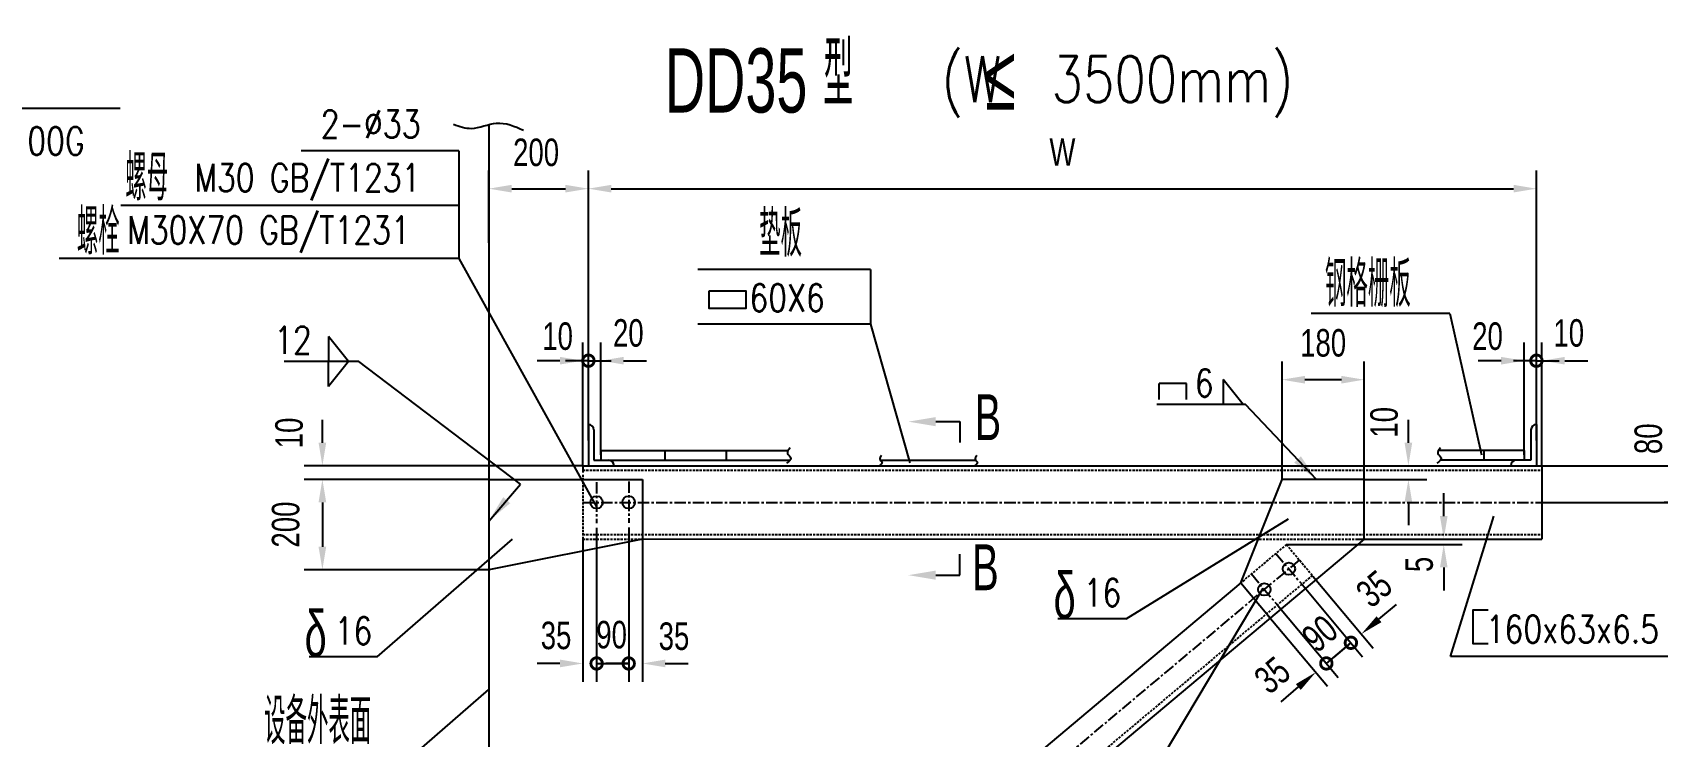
# Model space of a CAD drawing. Extents: x 148 to 221443, y -36682 to 6758.
# Drawn here: x 176771 to 180319, y -19634 to -18098 of the extents above; entities that cross this region are included whole.
import ezdxf
from ezdxf.enums import TextEntityAlignment as Align

# ---------------------------------------------------------------- set-up
doc = ezdxf.new("R2010")
doc.units = 0
doc.header["$LTSCALE"] = 10
doc.header["$MEASUREMENT"] = 0
for name, pattern in [('CENTERX2', [4, 2.5, -0.5, 0.5, -0.5]), ('HIDDENX2', [0.75, 0.5, -0.25]), ('PHANTOM', [2.5, 1.25, -0.25, 0.25, -0.25, 0.25, -0.25])]:
    doc.linetypes.add(name, pattern=pattern)
for name, color, linetype in [('2', 4, 'Continuous'), ('3', 255, 'Continuous'), ('6', 4, 'PHANTOM'), ('9', 6, 'Continuous'), ('CENTER', 1, 'CENTERX2'), ('WHITE', 7, 'Continuous')]:
    doc.layers.add(name, color=color, linetype=linetype)
doc.styles.add('HZ', font='ROMS.SHX', dxfattribs={"width": 0.75, "bigfont": 'GBCBIG.SHX'})
doc.styles.get("Standard").update_dxf_attribs({"font": 'wison_e.shx', "width": 0.75, "bigfont": 'wison_c.shx'})
doc.styles.add('XW', font='ROMANS.shx', dxfattribs={"width": 0.85})
doc.dimstyles.new('DIM1', dxfattribs={"dimscale": 20, "dimtxt": 3, "dimasz": 2.5, "dimexe": 2, "dimexo": 0, "dimgap": 1, "dimtad": 0, "dimdec": 0, "dimzin": 0, "dimdsep": 46, "dimtxsty": 'Standard', "dimcen": 2, "dimclrd": 3, "dimclre": 3, "dimclrt": 3, "dimadec": 0, "dimazin": 0, "dimtfac": 0.666667, "dimtdec": 0, "dimtofl": 0, "dimtmove": 2, "dimatfit": 1, "dimfxl": 2, "dimtvp": 1.333333, "dimtolj": 1, "dimtzin": 0, "dimarcsym": 0})

# ---------------------------------------------------------------- blocks, each defined once
blk = doc.blocks.new('*D1732')
at = {"layer": '2', "color": 3, "lineweight": -2}
blk.add_arc((177852.1, -17621.5), 327.1, 48.4459, 81.2333, dxfattribs=at)
at = {"layer": '2', "color": 3}
for points in [[(177902.6, -17289.9), (177901.3, -17306.5), (177852.1, -17294.4)], [(178063.1, -17382.5), (178075.1, -17370.9), (178103.9, -17412.6)]]:
    blk.add_solid(points, dxfattribs=at)
at = {"layer": 'Defpoints', "color": 0}
for p in [(177852.1, -15999.7), (178708.8, -16910.7), (178032.9, -17348.8), (178021.4, -17481), (177852.1, -18140.1)]:
    blk.add_point(p, dxfattribs=at)
at = {"layer": '2', "color": 3, "insert": (178025.2, -17253), "char_height": 60, "attachment_point": 5, "rotation": 334.8396}
blk.add_mtext('\\A1;50%%d', dxfattribs=at)
blk = doc.blocks.new('*D1733')
at = {"layer": '2', "color": 3, "lineweight": -2}
for p, q in [((179775.5, -18992.9), (179775.5, -18942.9)), ((179606.9, -19042.9), (179815.5, -19042.9)), ((179679.1, -19072.9), (179815.5, -19072.9)), ((179775.5, -19122.9), (179775.5, -19172.9))]:
    blk.add_line(p, q, dxfattribs=at)
at = {"layer": '2', "color": 3}
for points in [[(179767.1, -18992.9), (179783.8, -18992.9), (179775.5, -19042.9)], [(179783.8, -19122.9), (179767.1, -19122.9), (179775.5, -19072.9)]]:
    blk.add_solid(points, dxfattribs=at)
at = {"layer": 'Defpoints', "color": 0}
for p in [(179606.9, -19042.9), (179775.5, -19042.9), (179679.1, -19072.9)]:
    blk.add_point(p, dxfattribs=at)
at = {"layer": '2', "color": 3, "insert": (179722.7, -18948.3), "char_height": 60, "attachment_point": 5, "rotation": 90}
blk.add_mtext('\\A1;10', dxfattribs=at)
blk = doc.blocks.new('*D1734')
at = {"layer": '2', "color": 3, "lineweight": -2}
for p, q in [((179852.7, -19152.9), (179852.7, -19102.9)), ((179509.2, -19214.9), (179892.7, -19214.9)), ((179663.5, -19202.9), (179892.7, -19202.9)), ((179852.7, -19264.9), (179852.7, -19314.9))]:
    blk.add_line(p, q, dxfattribs=at)
at = {"layer": '2', "color": 3}
for points in [[(179844.4, -19152.9), (179861, -19152.9), (179852.7, -19202.9)], [(179861, -19264.9), (179844.4, -19264.9), (179852.7, -19214.9)]]:
    blk.add_solid(points, dxfattribs=at)
at = {"layer": 'Defpoints', "color": 0}
for p in [(179509.2, -19214.9), (179663.5, -19202.9), (179852.7, -19202.9)]:
    blk.add_point(p, dxfattribs=at)
at = {"layer": '2', "color": 3, "insert": (179799.3, -19258.3), "char_height": 60, "attachment_point": 5, "rotation": 90}
blk.add_mtext('\\A1;5', dxfattribs=at)
blk = doc.blocks.new('_DotSmall')
at = {"layer": 'WHITE', "color": 0, "const_width": 0.5}
blk.add_lwpolyline([(-0.0625, 0, 1), (0.0625, 0, 1)], format="xyb", close=True, dxfattribs=at)
blk = doc.blocks.new('*D1735')
at = {"layer": '2', "color": 3, "lineweight": -2}
for p, q in [((179567, -19283.8), (179698.6, -19440.7)), ((179544, -19303.1), (179675.6, -19460)), ((179711.2, -19377.9), (179749.5, -19345.8)), ((179649.9, -19429.3), (179611.6, -19461.5))]:
    blk.add_line(p, q, dxfattribs=at)
at = {"layer": '2', "color": 3}
blk.add_solid([(179705.9, -19371.5), (179716.6, -19384.3), (179672.9, -19410)], dxfattribs=at)
at = {"layer": 'Defpoints', "color": 0}
for p in [(179567, -19283.8), (179544, -19303.1), (179672.9, -19410)]:
    blk.add_point(p, dxfattribs=at)
at = {"layer": '2', "color": 3, "lineweight": -2, "xscale": 50, "yscale": 50, "zscale": 50, "rotation": 39.99999999977852}
blk.add_blockref('_DotSmall', (179649.9, -19429.3), dxfattribs=at)
at = {"layer": '2', "color": 3, "insert": (179700.8, -19311.8), "char_height": 60, "attachment_point": 5, "rotation": 40}
blk.add_mtext('\\A1;35', dxfattribs=at)
blk = doc.blocks.new('*D1736')
at = {"layer": '2', "color": 3, "lineweight": -2}
for p, q in [((177985, -18987.9), (177985, -18398.6)), ((180055, -18987.9), (180055, -18398.6)), ((178035, -18438.6), (180005, -18438.6))]:
    blk.add_line(p, q, dxfattribs=at)
at = {"layer": '2', "color": 3}
for points in [[(178035, -18430.2), (178035, -18446.9), (177985, -18438.6)], [(180005, -18446.9), (180005, -18430.2), (180055, -18438.6)]]:
    blk.add_solid(points, dxfattribs=at)
at = {"layer": 'Defpoints', "color": 0}
for p in [(180055, -18438.6), (177985, -18987.9), (180055, -18987.9)]:
    blk.add_point(p, dxfattribs=at)
at = {"layer": '2', "color": 3, "insert": (179020, -18358.6), "char_height": 60, "attachment_point": 5}
blk.add_mtext('\\A1;W', dxfattribs=at)
blk = doc.blocks.new('*D1737')
at = {"layer": '2', "color": 3, "lineweight": -2}
for p, q in [((178073, -19177.6), (178073, -19514.4)), ((178103, -19202.9), (178103, -19514.4)), ((178073, -19474.4), (178023, -19474.4)), ((178153, -19474.4), (178203, -19474.4))]:
    blk.add_line(p, q, dxfattribs=at)
at = {"layer": '2', "color": 3}
blk.add_solid([(178153, -19466), (178153, -19482.7), (178103, -19474.4)], dxfattribs=at)
at = {"layer": 'Defpoints', "color": 0}
for p in [(178073, -19177.6), (178103, -19202.9), (178103, -19474.4)]:
    blk.add_point(p, dxfattribs=at)
at = {"layer": '2', "color": 3, "lineweight": -2, "xscale": 50, "yscale": 50, "zscale": 50}
blk.add_blockref('_DotSmall', (178073, -19474.4), dxfattribs=at)
at = {"layer": '2', "color": 3, "insert": (178171.9, -19415.3), "char_height": 60, "attachment_point": 5}
blk.add_mtext('\\A1;35', dxfattribs=at)
blk = doc.blocks.new('*D1738')
at = {"layer": '2', "color": 3, "lineweight": -2}
for p, q in [((178003, -19178.3), (178003, -19514.4)), ((178073, -19177.6), (178073, -19514.4)), ((178003, -19474.4), (178073, -19474.4))]:
    blk.add_line(p, q, dxfattribs=at)
at = {"layer": 'Defpoints', "color": 0}
for p in [(178003, -19178.3), (178073, -19177.6), (178073, -19474.4)]:
    blk.add_point(p, dxfattribs=at)
at = {"layer": '2', "color": 3, "lineweight": -2, "xscale": 50, "yscale": 50, "zscale": 50, "rotation": 180}
blk.add_blockref('_DotSmall', (178003, -19474.4), dxfattribs=at)
at = {"layer": '2', "color": 3, "lineweight": -2, "xscale": 50, "yscale": 50, "zscale": 50}
blk.add_blockref('_DotSmall', (178073, -19474.4), dxfattribs=at)
at = {"layer": '2', "color": 3, "insert": (178035.7, -19411.9), "char_height": 60, "attachment_point": 5}
blk.add_mtext('\\A1;90', dxfattribs=at)
blk = doc.blocks.new('*D1739')
at = {"layer": '2', "color": 3, "lineweight": -2}
for p, q in [((178003, -19178.3), (178003, -19514.4)), ((177973, -19202.9), (177973, -19514.4)), ((177923, -19474.4), (177873, -19474.4)), ((178003, -19474.4), (178053, -19474.4))]:
    blk.add_line(p, q, dxfattribs=at)
at = {"layer": '2', "color": 3}
blk.add_solid([(177923, -19482.7), (177923, -19466), (177973, -19474.4)], dxfattribs=at)
at = {"layer": 'Defpoints', "color": 0}
for p in [(178003, -19178.3), (177973, -19202.9), (178003, -19474.4)]:
    blk.add_point(p, dxfattribs=at)
at = {"layer": '2', "color": 3, "lineweight": -2, "xscale": 50, "yscale": 50, "zscale": 50, "rotation": 180}
blk.add_blockref('_DotSmall', (178003, -19474.4), dxfattribs=at)
at = {"layer": '2', "color": 3, "insert": (177914.4, -19413.6), "char_height": 60, "attachment_point": 5}
blk.add_mtext('\\A1;35', dxfattribs=at)
blk = doc.blocks.new('*D1740')
at = {"layer": '2', "color": 3, "lineweight": -2}
for p, q in [((177404.2, -18992.9), (177404.2, -18942.9)), ((177973, -19042.9), (177364.2, -19042.9)), ((177767.5, -19072.9), (177364.2, -19072.9)), ((177404.2, -19122.9), (177404.2, -19172.9))]:
    blk.add_line(p, q, dxfattribs=at)
at = {"layer": '2', "color": 3}
for points in [[(177395.8, -18992.9), (177412.5, -18992.9), (177404.2, -19042.9)], [(177412.5, -19122.9), (177395.8, -19122.9), (177404.2, -19072.9)]]:
    blk.add_solid(points, dxfattribs=at)
at = {"layer": 'Defpoints', "color": 0}
for p in [(177404.2, -19042.9), (177973, -19042.9), (177767.5, -19072.9)]:
    blk.add_point(p, dxfattribs=at)
at = {"layer": '2', "color": 3, "insert": (177331.6, -18971.5), "char_height": 60, "attachment_point": 5, "rotation": 90}
blk.add_mtext('\\A1;10', dxfattribs=at)
blk = doc.blocks.new('*D1741')
at = {"layer": '2', "color": 3, "lineweight": -2}
for p, q in [((177767.5, -19072.9), (177364.2, -19072.9)), ((177404.2, -19122.9), (177404.2, -19219.9)), ((177767.5, -19269.9), (177364.2, -19269.9))]:
    blk.add_line(p, q, dxfattribs=at)
at = {"layer": '2', "color": 3}
for points in [[(177412.5, -19122.9), (177395.8, -19122.9), (177404.2, -19072.9)], [(177395.8, -19219.9), (177412.5, -19219.9), (177404.2, -19269.9)]]:
    blk.add_solid(points, dxfattribs=at)
at = {"layer": 'Defpoints', "color": 0}
for p in [(177767.5, -19072.9), (177404.2, -19269.9), (177767.5, -19269.9)]:
    blk.add_point(p, dxfattribs=at)
at = {"layer": '2', "color": 3, "insert": (177324.2, -19171.4), "char_height": 60, "attachment_point": 5, "rotation": 90}
blk.add_mtext('\\A1;200', dxfattribs=at)
blk = doc.blocks.new('*D1742')
at = {"layer": '2', "color": 3, "lineweight": -2}
blk.add_arc((177767.5, -20733.8), 595.3, 44.8141, 85.1859, dxfattribs=at)
at = {"layer": '2', "color": 3}
for points in [[(177817.8, -20132.3), (177817.1, -20148.9), (177767.5, -20138.5)], [(178183.6, -20319.8), (178195.9, -20308.6), (178223.5, -20351.1)]]:
    blk.add_solid(points, dxfattribs=at)
at = {"layer": 'Defpoints', "color": 0}
for p in [(177767.5, -18703.9), (179101, -19614.9), (178094.6, -20236.4), (177951.4, -20579.5), (177767.5, -20844.2)]:
    blk.add_point(p, dxfattribs=at)
at = {"layer": '2', "color": 3, "insert": (178044.6, -20125.4), "char_height": 60, "attachment_point": 5, "rotation": 0.1}
blk.add_mtext('\\A1;50%%d', dxfattribs=at)
blk = doc.blocks.new('*D1748')
at = {"layer": '2', "color": 3, "lineweight": -2}
for p, q in [((179544, -19303.1), (179675.6, -19460)), ((179490.4, -19348.1), (179622, -19505)), ((179596.3, -19474.3), (179649.9, -19429.3))]:
    blk.add_line(p, q, dxfattribs=at)
at = {"layer": 'Defpoints', "color": 0}
for p in [(179544, -19303.1), (179490.4, -19348.1), (179649.9, -19429.3)]:
    blk.add_point(p, dxfattribs=at)
at = {"layer": '2', "color": 3, "lineweight": -2, "xscale": 50, "yscale": 50, "zscale": 50}
for p, rotation in [((179649.9, -19429.3), 39.9999999997845), ((179596.3, -19474.3), 219.9999999997845)]:
    blk.add_blockref('_DotSmall', p, dxfattribs=dict(at, rotation=rotation))
at = {"layer": '2', "color": 3, "insert": (179582.3, -19409.2), "char_height": 60, "attachment_point": 5, "rotation": 40}
blk.add_mtext('\\A1;90', dxfattribs=at)
blk = doc.blocks.new('*D1749')
at = {"layer": '2', "color": 3, "lineweight": -2}
for p, q in [((179467.4, -19367.4), (179599, -19524.2)), ((179490.4, -19348.1), (179622, -19505)), ((179596.3, -19474.3), (179634.6, -19442.2)), ((179535, -19525.7), (179496.7, -19557.9))]:
    blk.add_line(p, q, dxfattribs=at)
at = {"layer": '2', "color": 3}
blk.add_solid([(179540.4, -19532.1), (179529.7, -19519.4), (179573.3, -19493.6)], dxfattribs=at)
at = {"layer": 'Defpoints', "color": 0}
for p in [(179467.4, -19367.4), (179490.4, -19348.1), (179596.3, -19474.3)]:
    blk.add_point(p, dxfattribs=at)
at = {"layer": '2', "color": 3, "lineweight": -2, "xscale": 50, "yscale": 50, "zscale": 50, "rotation": 219.9999999997785}
blk.add_blockref('_DotSmall', (179596.3, -19474.3), dxfattribs=at)
at = {"layer": '2', "color": 3, "insert": (179478.4, -19500), "char_height": 60, "attachment_point": 5, "rotation": 40}
blk.add_mtext('\\A1;35', dxfattribs=at)
blk = doc.blocks.new('*D1750')
at = {"layer": '2', "color": 3, "lineweight": -2}
for p, q in [((177767.5, -18556.5), (177767.5, -18398.6)), ((177985, -18987.9), (177985, -18398.6)), ((177817.5, -18438.6), (177935, -18438.6))]:
    blk.add_line(p, q, dxfattribs=at)
at = {"layer": '2', "color": 3}
for points in [[(177817.5, -18430.2), (177817.5, -18446.9), (177767.5, -18438.6)], [(177935, -18446.9), (177935, -18430.2), (177985, -18438.6)]]:
    blk.add_solid(points, dxfattribs=at)
at = {"layer": 'Defpoints', "color": 0}
for p in [(177985, -18438.6), (177767.5, -18556.5), (177985, -18987.9)]:
    blk.add_point(p, dxfattribs=at)
at = {"layer": '2', "color": 3, "insert": (177870.8, -18359.7), "char_height": 60, "attachment_point": 5}
blk.add_mtext('\\A1;200', dxfattribs=at)
blk = doc.blocks.new('*D1751')
at = {"layer": '2', "color": 3, "lineweight": -2}
for p, q in [((177985, -18967.9), (177985, -18773.9)), ((178012, -19018.9), (178012, -18773.9)), ((177985, -18813.9), (177935, -18813.9)), ((178062, -18813.9), (178112, -18813.9))]:
    blk.add_line(p, q, dxfattribs=at)
at = {"layer": '2', "color": 3}
blk.add_solid([(178062, -18805.6), (178062, -18822.2), (178012, -18813.9)], dxfattribs=at)
at = {"layer": 'Defpoints', "color": 0}
for p in [(177985, -18813.9), (177985, -18967.9), (178012, -19018.9)]:
    blk.add_point(p, dxfattribs=at)
at = {"layer": '2', "color": 3, "lineweight": -2, "xscale": 50, "yscale": 50, "zscale": 50}
blk.add_blockref('_DotSmall', (177985, -18813.9), dxfattribs=at)
at = {"layer": '2', "color": 3, "insert": (178072.2, -18753.7), "char_height": 60, "attachment_point": 5}
blk.add_mtext('\\A1;20', dxfattribs=at)
blk = doc.blocks.new('*D1752')
at = {"layer": '2', "color": 3, "lineweight": -2}
for p, q in [((177973, -19042.9), (177973, -18773.9)), ((177985, -18967.9), (177985, -18773.9)), ((177923, -18813.9), (177873, -18813.9)), ((177985, -18813.9), (178035, -18813.9))]:
    blk.add_line(p, q, dxfattribs=at)
at = {"layer": '2', "color": 3}
blk.add_solid([(177923, -18822.2), (177923, -18805.6), (177973, -18813.9)], dxfattribs=at)
at = {"layer": 'Defpoints', "color": 0}
for p in [(177985, -18813.9), (177985, -18967.9), (177973, -19042.9)]:
    blk.add_point(p, dxfattribs=at)
at = {"layer": '2', "color": 3, "lineweight": -2, "xscale": 50, "yscale": 50, "zscale": 50, "rotation": 180}
blk.add_blockref('_DotSmall', (177985, -18813.9), dxfattribs=at)
at = {"layer": '2', "color": 3, "insert": (177917.8, -18760.7), "char_height": 60, "attachment_point": 5}
blk.add_mtext('\\A1;10', dxfattribs=at)
blk = doc.blocks.new('*D1753')
at = {"layer": '2', "color": 3, "lineweight": -2}
for p, q in [((179499.5, -19072.9), (179499.5, -18815.3)), ((179679.1, -19072.9), (179679.1, -18815.3)), ((179629.1, -18855.3), (179549.5, -18855.3))]:
    blk.add_line(p, q, dxfattribs=at)
at = {"layer": '2', "color": 3}
for points in [[(179549.5, -18847), (179549.5, -18863.7), (179499.5, -18855.3)], [(179629.1, -18863.7), (179629.1, -18847), (179679.1, -18855.3)]]:
    blk.add_solid(points, dxfattribs=at)
at = {"layer": 'Defpoints', "color": 0}
for p in [(179499.5, -18855.3), (179499.5, -19072.9), (179679.1, -19072.9)]:
    blk.add_point(p, dxfattribs=at)
at = {"layer": '2', "color": 3, "insert": (179589.3, -18775.3), "char_height": 60, "attachment_point": 5}
blk.add_mtext('\\A1;180', dxfattribs=at)
blk = doc.blocks.new('*D1754')
at = {"layer": '2', "color": 3, "lineweight": -2}
for p, q in [((180373.6, -18992.9), (180373.6, -18942.9)), ((180067, -19042.9), (180413.6, -19042.9)), ((180067, -19122.9), (180413.6, -19122.9)), ((180373.6, -19172.9), (180373.6, -19222.9))]:
    blk.add_line(p, q, dxfattribs=at)
at = {"layer": '2', "color": 3}
for points in [[(180365.3, -18992.9), (180382, -18992.9), (180373.6, -19042.9)], [(180382, -19172.9), (180365.3, -19172.9), (180373.6, -19122.9)]]:
    blk.add_solid(points, dxfattribs=at)
at = {"layer": 'Defpoints', "color": 0}
for p in [(180067, -19042.9), (180067, -19122.9), (180373.6, -19122.9)]:
    blk.add_point(p, dxfattribs=at)
at = {"layer": '2', "color": 3, "insert": (180299.6, -18984.1), "char_height": 60, "attachment_point": 5, "rotation": 90}
blk.add_mtext('\\A1;80', dxfattribs=at)
blk = doc.blocks.new('*D1755')
at = {"layer": '2', "color": 3, "lineweight": -2}
for p, q in [((180055, -18967.9), (180055, -18773.9)), ((180067, -19042.9), (180067, -18773.9)), ((180055, -18813.9), (180005, -18813.9)), ((180117, -18813.9), (180167, -18813.9))]:
    blk.add_line(p, q, dxfattribs=at)
at = {"layer": '2', "color": 3}
blk.add_solid([(180117, -18805.6), (180117, -18822.2), (180067, -18813.9)], dxfattribs=at)
at = {"layer": 'Defpoints', "color": 0}
for p in [(180055, -18813.9), (180055, -18967.9), (180067, -19042.9)]:
    blk.add_point(p, dxfattribs=at)
at = {"layer": '2', "color": 3, "lineweight": -2, "xscale": 50, "yscale": 50, "zscale": 50}
blk.add_blockref('_DotSmall', (180055, -18813.9), dxfattribs=at)
at = {"layer": '2', "color": 3, "insert": (180125.6, -18753.7), "char_height": 60, "attachment_point": 5}
blk.add_mtext('\\A1;10', dxfattribs=at)
blk = doc.blocks.new('*D1756')
at = {"layer": '2', "color": 3, "lineweight": -2}
for p, q in [((180028, -19018.9), (180028, -18773.9)), ((180055, -18967.9), (180055, -18773.9)), ((179978, -18813.9), (179928, -18813.9)), ((180055, -18813.9), (180105, -18813.9))]:
    blk.add_line(p, q, dxfattribs=at)
at = {"layer": '2', "color": 3}
blk.add_solid([(179978, -18822.2), (179978, -18805.6), (180028, -18813.9)], dxfattribs=at)
at = {"layer": 'Defpoints', "color": 0}
for p in [(180055, -18813.9), (180055, -18967.9), (180028, -19018.9)]:
    blk.add_point(p, dxfattribs=at)
at = {"layer": '2', "color": 3, "lineweight": -2, "xscale": 50, "yscale": 50, "zscale": 50, "rotation": 180}
blk.add_blockref('_DotSmall', (180055, -18813.9), dxfattribs=at)
at = {"layer": '2', "color": 3, "insert": (179948.3, -18760.7), "char_height": 60, "attachment_point": 5}
blk.add_mtext('\\A1;20', dxfattribs=at)
blk = doc.blocks.new('*D1760')
at = {"layer": '2', "color": 3, "lineweight": -2}
for p, q in [((180373.6, -19122.9), (180333.6, -19122.9)), ((180373.6, -19172.9), (180373.6, -20549.9)), ((177927.1, -20599.9), (180413.6, -20599.9))]:
    blk.add_line(p, q, dxfattribs=at)
at = {"layer": '2', "color": 3}
for points in [[(180382, -19172.9), (180365.3, -19172.9), (180373.6, -19122.9)], [(180365.3, -20549.9), (180382, -20549.9), (180373.6, -20599.9)]]:
    blk.add_solid(points, dxfattribs=at)
at = {"layer": 'Defpoints', "color": 0}
for p in [(180373.6, -19122.9), (177927.1, -20599.9), (180373.6, -20599.9)]:
    blk.add_point(p, dxfattribs=at)
at = {"layer": '2', "color": 3, "insert": (180293.6, -19861.4), "char_height": 60, "attachment_point": 5, "rotation": 90}
blk.add_mtext('\\A1;1400', dxfattribs=at)

msp = doc.modelspace()

# ---------------------------------------------------------------- linework, layer by layer
for p, q in [((177984.9543, -18952.8998), (177984.9543, -19042.8998)), ((177996.9543, -18964.8998), (177996.9543, -19030.8998)), ((180043.0288, -18964.8998), (180043.0288, -19030.8998)), ((180055.0288, -18952.8998), (180055.0288, -19042.8998)), ((178011.9543, -19009.8998), (178011.9543, -19030.8998)), ((178011.9543, -19009.8998), (178421.5301, -19009.8998)), ((178151.5986, -19009.8998), (178151.5986, -19030.8998)), ((178285.8408, -19009.8998), (178285.8408, -19030.8998)), ((180028.0288, -19009.8998), (179841.532, -19009.8998)), ((179940.3033, -19009.8998), (179940.3033, -19030.8998)), ((180028.0288, -19009.8998), (180028.0288, -19030.8998)), ((177972.9543, -19042.8998), (180067.0288, -19042.8998)), ((177972.9543, -19042.8998), (177972.9543, -19057.8975)), ((177996.9543, -19030.8998), (178425.1778, -19030.8998)), ((178622.7299, -19030.8998), (178830.8584, -19030.8998)), ((180043.0288, -19030.8998), (179845.1797, -19030.8998)), ((180067.0288, -19042.8998), (180067.0288, -19202.8998)), ((177767.5162, -19072.8952), (177767.5162, -19269.8975)), ((177767.5162, -19072.8952), (178102.9543, -19072.8952)), ((178102.9543, -19072.8952), (178102.9543, -19202.8998)), ((179409.5911, -19298.4622), (179499.493, -19072.8952)), ((179679.0503, -19072.8952), (179499.493, -19072.8952)), ((179679.0503, -19202.8998), (179679.0503, -19072.8952)), ((179679.0503, -19202.8998), (177767.5162, -20806.8673)), ((178102.9543, -19202.8998), (177767.5162, -19269.8975)), ((178102.9543, -19202.729), (179442.3531, -19202.8998)), ((179679.0503, -19202.8998), (180067.0288, -19202.8998)), ((179409.5911, -19298.4622), (177975.38, -20501.9081)), ((179409.5911, -19298.4622), (179473.8698, -19375.0666))]:
    msp.add_line(p, q)
for centre in [(178002.9543, -19122.8998), (178072.9543, -19122.8998), (179514.4782, -19267.8894), (179460.8551, -19312.8845)]:
    msp.add_circle(centre, 13.5)
for centre, start, end in [((177984.9543, -18964.8998), 0, 90), ((180055.0288, -18964.8998), 90, 180), ((178028.9543, -19042.8998), 0, 90), ((180011.0288, -19042.8998), 90, 180)]:
    msp.add_arc(centre, 12, start, end)
at = {"layer": '2'}
for p, q in [((176326.412, -18262.9675), (176962.9387, -18262.9675)), ((177702.3937, -18356.3137), (177357.596, -18356.3137)), ((177702.3937, -18356.3137), (177702.3937, -18591.1511)), ((177702.3937, -18475.5718), (176964.1477, -18475.5718)), ((177702.3937, -18591.1511), (176829.6424, -18591.1511)), ((177702.3937, -18591.1511), (178002.9543, -19132.8998)), ((178601.1526, -18614.6141), (178224.2344, -18614.6141)), ((178601.1526, -18614.6141), (178601.1526, -18733.8722)), ((178601.1526, -18733.8722), (178224.2344, -18733.8722)), ((178601.1526, -18733.8722), (178687.1995, -19036.7925)), ((179865.9907, -18710.7523), (179563.3986, -18710.7523)), ((179865.9907, -18710.7523), (179934.7804, -19018.8998)), ((177483.7738, -18815.7695), (177320.8985, -18815.7695)), ((177836.7167, -19083.4093), (177483.7738, -18815.7695)), ((179291.0258, -18863.5281), (179230.9946, -18863.5281)), ((179230.9946, -18898.1871), (179230.9946, -18863.5281)), ((179291.0258, -18898.1871), (179291.0258, -18863.5281)), ((179419.8769, -18909.3772), (179226.0407, -18909.3772)), ((179574.5629, -19072.8952), (179419.8769, -18909.3772)), ((178743.6309, -18946.8371), (178795.7485, -18946.8371)), ((177767.5162, -19163.5961), (177836.7167, -19083.4093)), ((179159.2167, -19376.7113), (179513.4262, -19158.7958)), ((179867.0704, -19459.3385), (179962.1574, -19152.7302)), ((177523.8493, -19459.9827), (177819.5335, -19202.9386)), ((178743.6309, -19281.7148), (178795.7485, -19281.7148)), ((179162.3465, -19805.7364), (179458.2839, -19309.8203)), ((179159.2167, -19376.7113), (179010.346, -19376.7113)), ((177523.8493, -19459.9827), (177374.9786, -19459.9827)), ((180410.6468, -19459.3385), (179867.0704, -19459.3385)), ((177610.7322, -19668.2318), (177767.5162, -19531.3168))]:
    msp.add_line(p, q, dxfattribs=at)
at = {"layer": '2', "color": 7}
for p, q in [((177461.1026, -18815.7695), (177417.3678, -18761.155)), ((177417.3678, -18761.155), (177417.3678, -18815.7695)), ((177461.1026, -18815.7695), (177417.3678, -18870.3839)), ((177417.3678, -18870.3839), (177417.3678, -18815.7695)), ((179370.8304, -18854.7628), (179370.8304, -18909.3772)), ((179414.5651, -18909.3772), (179370.8304, -18854.7628)), ((179414.5651, -18909.3772), (179370.8304, -18909.3772)), ((178795.7485, -18946.8371), (178795.7485, -18992.3842)), ((178795.7485, -19281.7148), (178795.7485, -19236.1677))]:
    msp.add_line(p, q, dxfattribs=at)
at = {"layer": '2'}
msp.add_lwpolyline([(178248.6482, -18661.1809), (178328.4957, -18661.1809), (178328.4957, -18700.1569), (178248.6482, -18700.1569)], close=True, dxfattribs=at)
at = {"layer": '2', "color": 3, "linetype": 'Continuous'}
msp.add_lwpolyline([(179949.3081, -19358.1278), (179915.8643, -19358.1278), (179915.8643, -19431.0468), (179949.3081, -19431.0468)], dxfattribs=at)
at = {"layer": '2'}
for points in [[(178743.6309, -18956.8371), (178743.6309, -18936.8371), (178683.6309, -18946.8371)], [(179540.5944, -19022.4359), (179526.0654, -19036.1802), (179574.5629, -19072.8952)], [(177814.2418, -19124.6511), (177799.0853, -19111.6019), (177767.5162, -19163.5961)], [(178743.6309, -19271.7148), (178743.6309, -19291.7148), (178683.6309, -19281.7148)]]:
    msp.add_solid(points, dxfattribs=at)
at = {"layer": '3', "linetype": 'HIDDENX2'}
for p, q in [((177972.9543, -19052.8998), (180067.0288, -19052.8998)), ((177972.9543, -19062.8998), (177972.9543, -19202.8998)), ((177972.9543, -19192.8998), (180067.0288, -19192.8998)), ((177972.9543, -19202.8998), (178102.9543, -19202.8998)), ((179509.1769, -19214.8998), (179409.5911, -19298.4622)), ((179442.3531, -19202.8998), (179679.0503, -19202.8998)), ((179509.1769, -19214.8998), (179567.0277, -19283.8438)), ((179565.7422, -19282.3117), (177932.3596, -20652.8824))]:
    msp.add_line(p, q, dxfattribs=at)
at = {"layer": '6', "color": 3, "linetype": 'Continuous'}
msp.add_line((177767.5162, -18298.6704), (177767.5162, -20839.0094), dxfattribs=at)
at = {"layer": '9'}
for points in [[(177690.7398, -18298.0591), (177729.3879, -18307.0725), (177784.3891, -18295.4838), (177843.6496, -18310.9354)], [(178425.6824, -19004.168), (178419.7524, -19016.4172), (178426.8684, -19025.5053), (178417.7758, -19037.3593)], [(179845.6843, -19004.168), (179839.7544, -19016.4172), (179846.8703, -19025.5053), (179837.7777, -19037.3593)], [(178625.3532, -19020.7722), (178621.3999, -19028.9383), (178626.1438, -19034.9971), (178620.0821, -19042.8998)], [(178833.4817, -19020.7722), (178829.5284, -19028.9383), (178834.2724, -19034.9971), (178828.2106, -19042.8998)]]:
    msp.add_spline(points, degree=3, dxfattribs=at)
at = {"layer": 'CENTER'}
for p, q in [((178002.9543, -19078.8283), (178002.9543, -19168.3394)), ((178072.9543, -19077.285), (178072.9543, -19167.5677)), ((177972.9543, -19122.8998), (180067.0288, -19122.8998)), ((179537.4595, -19248.6057), (177867.0582, -20650.2388)), ((179486.1955, -19234.1834), (179544.0464, -19303.1274)), ((179432.5724, -19279.1785), (179490.4233, -19348.1225))]:
    msp.add_line(p, q, dxfattribs=at)

# ---------------------------------------------------------------- texts
at = {"layer": '2'}
for s, height, style, width, p in [('DD35', 140, 'HZ', 0.65, (178463.1667, -18202.4485)), ('(W  3500mm)', 100, 'XW', 0.8, (179524.4493, -18199.6502)), ('12', 60, 'XW', 0.8, (177380.8952, -18769.1078)), ('6', 60, 'XW', 0.8, (179350.1205, -18862.7155))]:
    msp.add_text(s, height=height, dxfattribs=dict(at, style=style, width=width)).set_placement(p, align=Align.MIDDLE_RIGHT)
for s, height, style, width, p in [('型', 140, 'HZ', 0.65, (178497.8235, -18258.0657)), ('≤', 140, 'HZ', 0.65, (178851.3206, -18266.0141)), ('M30 GB/T1231', 60, 'XW', 0.8, (177124.5961, -18444.7272)), ('垫板', 100, 'HZ', 0.65, (178357.8627, -18586.755)), ('M30X70 GB/T1231', 60, 'XW', 0.8, (176977.942, -18558.7158)), ('钢格栅板', 100, 'HZ', 0.65, (179593.3875, -18696.3749)), ('60X6', 60, 'XW', 0.8, (178336.5589, -18706.704)), ('B', 100, 'HZ', 0.65, (178828.2882, -18987.1794)), ('B', 100, 'HZ', 0.65, (178822.9271, -19314.5518)), ('δ', 100, 'HZ', 0.65, (179000.6882, -19376.1066)), ('16', 60, 'XW', 0.8, (179066.247, -19350.0187)), ('δ', 100, 'HZ', 0.65, (177365.3208, -19459.378)), ('16', 60, 'XW', 0.8, (177430.8796, -19433.2901)), ('设备外表面', 100, 'HZ', 0.65, (177276.984, -19650.4244))]:
    msp.add_text(s, height=height, dxfattribs=dict(at, style=style, width=width)).set_placement(p)
at = {"layer": '2', "color": 3, "linetype": 'Continuous'}
for s, height, style, width, p in [('2-%%c33', 60, 'XW', 0.8, (177400.3541, -18327.3519)), ('G325/30/100G', 60, 'XW', 0.8, (176379.2702, -18364.5763)), ('螺母', 100, 'HZ', 0.65, (176973.7758, -18464.3073)), ('螺栓', 100, 'HZ', 0.65, (176868.0065, -18582.3602)), ('160x63x6.5', 60, 'XW', 0.8, (179944.2951, -19429.5503))]:
    msp.add_text(s, height=height, dxfattribs=dict(at, style=style, width=width)).set_placement(p)

# ---------------------------------------------------------------- dimensions: what is measured, and where the dimension line sits
at = {"layer": '2'}
dim = msp.add_angular_dim_2l(base=(178032.8685, -17348.8372), line1=((178708.8428, -16910.6996), (178021.4421, -17480.9701)), line2=((177852.1053, -15999.7152), (177852.1053, -18140.0541)), dimstyle='DIM1', dxfattribs=at)
dim.commit()
dim.dimension.update_dxf_attribs({"geometry": '*D1732', "text_midpoint": (178025.1854, -17252.9776)})
dim = msp.add_linear_dim(base=(177984.9543, -18438.583), p1=(177767.5162, -18556.4909), p2=(177984.9543, -18987.8998), text='200', dimstyle='DIM1', dxfattribs=at)
dim.commit()
dim.dimension.update_dxf_attribs({"geometry": '*D1750', "text_midpoint": (177870.8256, -18359.69), "dimtype": 160})
dim = msp.add_linear_dim(base=(180055.0288, -18438.583), p1=(177984.9543, -18987.8998), p2=(180055.0288, -18987.8998), text='W', dimstyle='DIM1', dxfattribs=at)
dim.commit()
dim.dimension.update_dxf_attribs({"geometry": '*D1736', "text_midpoint": (179019.9915, -18358.583)})
dim = msp.add_angular_dim_2l(base=(178094.6141, -20236.4363), line1=((177767.5162, -18703.892), (177767.5162, -20844.231)), line2=((179100.9551, -19614.8764), (177951.3909, -20579.4753)), dimstyle='DIM1', dxfattribs=at)
dim.commit()
dim.dimension.update_dxf_attribs({"geometry": '*D1742', "text_midpoint": (178044.5649, -20125.4132), "dimtype": 162, "text_rotation": 0.1})
for base, p1, p2, text, override, picture, middle in [((177984.9543, -18813.9145), (177972.9543, -19042.8998), (177984.9543, -18967.8998), '10', {"dimblk2": 'DOTSMALL', "dimsah": 1}, '*D1752', (177917.7719, -18760.664)), ((177984.9543, -18813.9145), (178011.9543, -19018.8998), (177984.9543, -18967.8998), '20', {"dimblk2": 'DOTSMALL', "dimsah": 1}, '*D1751', (178072.2473, -18753.717)), ((180055.0288, -18813.9145), (180028.0288, -19018.8998), (180055.0288, -18967.8998), '20', {"dimblk2": 'DOTSMALL', "dimsah": 1}, '*D1756', (179948.3412, -18760.664)), ((180055.0288, -18813.9145), (180067.0288, -19042.8998), (180055.0288, -18967.8998), '10', {"dimblk2": 'DOTSMALL', "dimsah": 1}, '*D1755', (180125.5772, -18753.717)), ((178002.9543, -19474.3801), (177972.9543, -19202.8998), (178002.9543, -19178.3394), '35', {"dimblk2": 'DOTSMALL', "dimsah": 1}, '*D1739', (177914.4201, -19413.5938)), ((178072.9543, -19474.3801), (178002.9543, -19178.3394), (178072.9543, -19177.5677), '90', {"dimblk1": 'DOTSMALL', "dimblk2": 'DOTSMALL', "dimsah": 1}, '*D1738', (178035.6553, -19411.857)), ((178102.9543, -19474.3801), (178072.9543, -19177.5677), (178102.9543, -19202.8998), '35', {"dimblk1": 'DOTSMALL', "dimsah": 1}, '*D1737', (178171.8745, -19415.3306))]:
    dim = msp.add_linear_dim(base=base, p1=p1, p2=p2, text=text, dimstyle='DIM1', override=override, dxfattribs=at)
    dim.commit()
    dim.dimension.update_dxf_attribs({"geometry": picture, "text_midpoint": middle, "dimtype": 160})
dim = msp.add_linear_dim(base=(179499.493, -18855.3292), p1=(179679.0503, -19072.8952), p2=(179499.493, -19072.8952), dimstyle='DIM1', dxfattribs=at)
dim.commit()
dim.dimension.update_dxf_attribs({"geometry": '*D1753', "text_midpoint": (179589.2717, -18775.3292)})
for base, p1, p2, text, picture, middle in [((179775.4577, -19042.8998), (179679.0503, -19072.8952), (179606.8878, -19042.8998), '10', '*D1733', (179722.7268, -18948.3035)), ((177404.1529, -19042.8998), (177767.5162, -19072.8952), (177972.9543, -19042.8998), '10', '*D1740', (177331.6124, -18971.5471)), ((180373.637, -19122.8998), (180067.0288, -19042.8998), (180067.0288, -19122.8998), '80', '*D1754', (180299.6299, -18984.0772)), ((179852.6913, -19202.8998), (179509.1769, -19214.8998), (179663.493, -19202.8998), '5', '*D1734', (179799.2546, -19258.3159))]:
    dim = msp.add_linear_dim(base=base, p1=p1, p2=p2, angle=90, text=text, dimstyle='DIM1', dxfattribs=at)
    dim.commit()
    dim.dimension.update_dxf_attribs({"geometry": picture, "text_midpoint": middle, "dimtype": 160})
for base, p1, p2, text, picture, middle in [((177404.1529, -19269.8975), (177767.5162, -19072.8952), (177767.5162, -19269.8975), '200', '*D1741', (177324.1529, -19171.3964)), ((180373.637, -20599.8929), (180373.637, -19122.8998), (177927.0582, -20599.8929), '1400', '*D1760', (180293.637, -19861.3963))]:
    dim = msp.add_linear_dim(base=base, p1=p1, p2=p2, angle=90, text=text, dimstyle='DIM1', dxfattribs=at)
    dim.commit()
    dim.dimension.update_dxf_attribs({"geometry": picture, "text_midpoint": middle})
for base, p1, p2, text, override, picture, middle in [((179672.918, -19410.0389), (179544.0464, -19303.1274), (179567.0277, -19283.8438), '35', {"dimblk1": 'DOTSMALL', "dimsah": 1}, '*D1735', (179700.7968, -19311.8483)), ((179649.9367, -19429.3225), (179490.4233, -19348.1225), (179544.0464, -19303.1274), '90', {"dimblk1": 'DOTSMALL', "dimblk2": 'DOTSMALL', "dimsah": 1}, '*D1748', (179582.3124, -19409.1847)), ((179596.3136, -19474.3177), (179467.442, -19367.4062), (179490.4233, -19348.1225), '35', {"dimblk2": 'DOTSMALL', "dimsah": 1}, '*D1749', (179478.4357, -19500.032))]:
    dim = msp.add_linear_dim(base=base, p1=p1, p2=p2, angle=40, text=text, dimstyle='DIM1', override=override, dxfattribs=at)
    dim.commit()
    dim.dimension.update_dxf_attribs({"geometry": picture, "text_midpoint": middle, "dimtype": 160})

doc.saveas('drawing.dxf')
